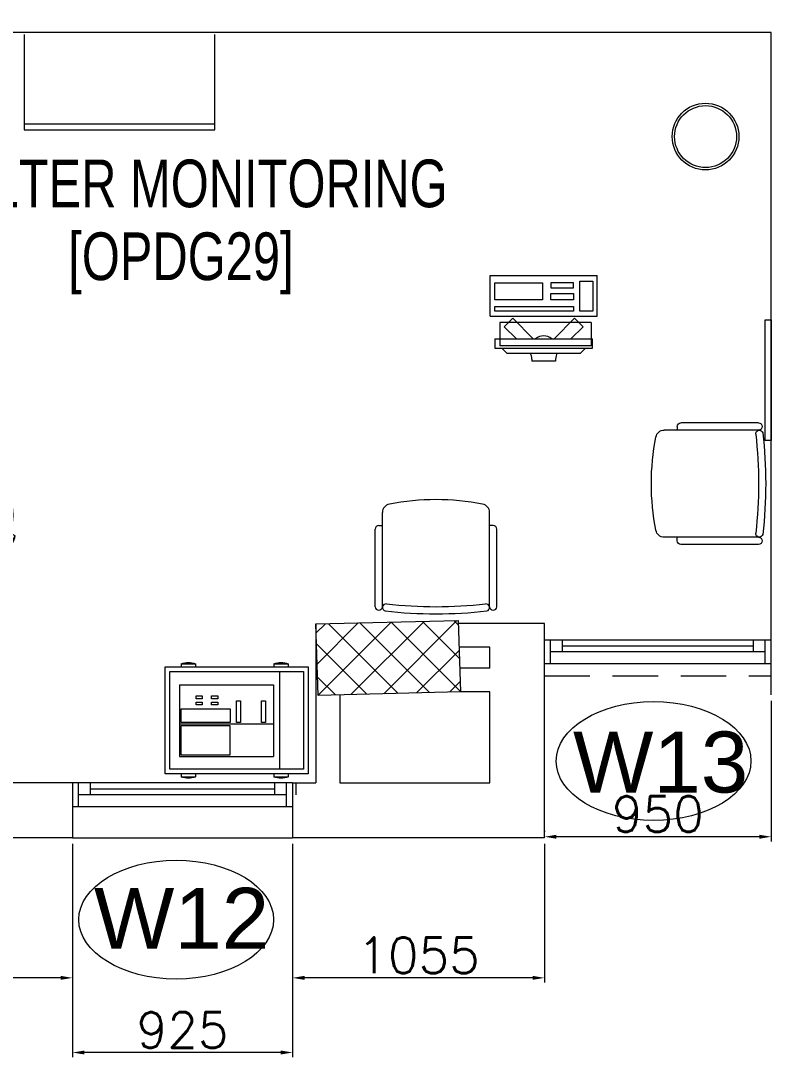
# Model space of a CAD drawing. Header units: millimetres. Extents: x -2143172 to 5255, y -610845 to 279739.
# Drawn here: x -1148961 to -1145812, y -596140 to -591788 of the extents above; entities that cross this region are included whole.
import ezdxf

# ---------------------------------------------------------------- set-up
doc = ezdxf.new("R2010")
doc.units = ezdxf.units.MM
doc.header["$LTSCALE"] = 30
for name, pattern in [('DASHED', [0.75, 0.5, -0.25]), ('HIDDEN', [9.525, 6.35, -3.175]), ('HIDDEN2', [0.1875, 0.125, -0.0625])]:
    doc.linetypes.add(name, pattern=pattern)
doc.layers.get('0').update_dxf_attribs({"lineweight": 5})
doc.layers.get('Defpoints').update_dxf_attribs({"lineweight": 5})
for name, color, linetype, lineweight in [('72_EGR_BASE_TEXT', 7, 'Continuous', 5), ('Al Window tag', 5, 'Continuous', 5), ('Aluminum', 7, 'Continuous', 5), ('C-HYDR-CTCH', 6, 'Continuous', 5), ('dims.', 152, 'Continuous', 5), ('Hatch', 252, 'Continuous', 5), ('LOADING', 163, 'Continuous', 5), ('Proj', 7, 'HIDDEN2', 5), ('Structure', 20, 'Continuous', 5), ('Walls', 32, 'Continuous', 5)]:
    doc.layers.add(name, color=color, linetype=linetype, lineweight=lineweight)
doc.styles.add('SIMPLEX', font='SIMPLEX.shx', dxfattribs={"height": 150})
doc.styles.add('TTLB-A0-JeddahDP$0$swis721', font='swiss.ttf')
doc.styles.add('X3G_ENTITY_2587DC', font='swisscl.ttf', dxfattribs={"height": 200})
doc.styles.add('X3G_ENTITY_258862', font='swisscl.ttf', dxfattribs={"height": 200})
doc.dimstyles.new('Buk', dxfattribs={"dimtxt": 150, "dimasz": 50, "dimexe": 20, "dimexo": 25, "dimgap": 20, "dimtad": 1, "dimdec": 0, "dimrnd": 5, "dimdsep": 46, "dimtxsty": 'SIMPLEX', "dimcen": 0, "dimdle": 20, "dimclrd": 256, "dimclre": 256, "dimclrt": 256, "dimadec": 0, "dimazin": 0, "dimtfac": 0.0075, "dimtdec": 0, "dimtmove": 1, "dimatfit": 2, "dimldrblk": 'ARCHTICK', "dimfxl": 1, "dimtolj": 1, "dimtzin": 0, "dimlwd": -1, "dimlwe": -1, "dimarcsym": 0})

# ---------------------------------------------------------------- blocks, each defined once
blk = doc.blocks.new('*D793')
at = {"layer": 'Defpoints', "color": 0, "transparency": 16777216}
for p in [(-1145812.5, -594618.1), (-1146763.8, -595214), (-1146763.8, -595214)]:
    blk.add_point(p, dxfattribs=at)
at = {"layer": 'dims.', "linetype": 'Continuous', "transparency": 16777216}
for p, q in [((-1145812.5, -594643.1), (-1145812.5, -595234)), ((-1146763.8, -595189), (-1146763.8, -595194))]:
    blk.add_line(p, q, dxfattribs=at)
at = {"layer": 'dims.', "transparency": 16777216}
blk.add_line((-1145862.5, -595214), (-1146713.8, -595214), dxfattribs=at)
for points in [[(-1146713.8, -595205.7), (-1146713.8, -595222.4), (-1146763.8, -595214)], [(-1145862.5, -595205.7), (-1145862.5, -595222.4), (-1145812.5, -595214)]]:
    blk.add_solid(points, dxfattribs=at)
at = {"layer": 'dims.', "transparency": 16777216, "insert": (-1146288.1, -595119), "char_height": 150, "attachment_point": 5, "style": 'SIMPLEX'}
blk.add_mtext('\\A1;950', dxfattribs=at)
blk = doc.blocks.new('_ArchTick')
at = {"color": 0, "linetype": 'ByBlock', "const_width": 0.15}
blk.add_lwpolyline([(-0.5, -0.5), (0.5, 0.5)], dxfattribs=at)
blk = doc.blocks.new('*D794')
at = {"layer": 'Defpoints', "color": 0, "transparency": 16777216}
for p in [(-1147820.6, -595218.1), (-1146763.8, -595218.1), (-1147820.6, -595806.4)]:
    blk.add_point(p, dxfattribs=at)
at = {"layer": 'dims.', "linetype": 'Continuous', "transparency": 16777216}
for p, q in [((-1147820.6, -595243.1), (-1147820.6, -595826.4)), ((-1146763.8, -595243.1), (-1146763.8, -595826.4))]:
    blk.add_line(p, q, dxfattribs=at)
at = {"layer": 'dims.', "transparency": 16777216}
blk.add_line((-1146813.8, -595806.4), (-1147770.6, -595806.4), dxfattribs=at)
for points in [[(-1147770.6, -595798.1), (-1147770.6, -595814.7), (-1147820.6, -595806.4)], [(-1146813.8, -595798.1), (-1146813.8, -595814.7), (-1146763.8, -595806.4)]]:
    blk.add_solid(points, dxfattribs=at)
at = {"layer": 'dims.', "transparency": 16777216, "insert": (-1147292.2, -595711.4), "char_height": 150, "attachment_point": 5, "style": 'SIMPLEX'}
blk.add_mtext('\\A1;1055', dxfattribs=at)
blk = doc.blocks.new('*D795')
at = {"layer": 'Defpoints', "color": 0, "transparency": 16777216}
for p in [(-1148744, -595218.1), (-1147820.6, -595218.1), (-1148744, -596119.8)]:
    blk.add_point(p, dxfattribs=at)
at = {"layer": 'dims.', "linetype": 'Continuous', "transparency": 16777216}
for p, q in [((-1148744, -595243.1), (-1148744, -596139.8)), ((-1147820.6, -595243.1), (-1147820.6, -596139.8))]:
    blk.add_line(p, q, dxfattribs=at)
at = {"layer": 'dims.', "transparency": 16777216}
blk.add_line((-1147870.6, -596119.8), (-1148694, -596119.8), dxfattribs=at)
for points in [[(-1148694, -596111.5), (-1148694, -596128.1), (-1148744, -596119.8)], [(-1147870.6, -596111.5), (-1147870.6, -596128.1), (-1147820.6, -596119.8)]]:
    blk.add_solid(points, dxfattribs=at)
at = {"layer": 'dims.', "transparency": 16777216, "insert": (-1148282.3, -596024.8), "char_height": 150, "attachment_point": 5, "style": 'SIMPLEX'}
blk.add_mtext('\\A1;925', dxfattribs=at)
blk = doc.blocks.new('*D796')
at = {"layer": 'Defpoints', "color": 0, "transparency": 16777216}
for p in [(-1150712.5, -595218.1), (-1148744, -595218.1), (-1150712.5, -595806.4)]:
    blk.add_point(p, dxfattribs=at)
at = {"layer": 'dims.', "linetype": 'Continuous', "transparency": 16777216}
for p, q in [((-1150712.5, -595243.1), (-1150712.5, -595826.4)), ((-1148744, -595243.1), (-1148744, -595826.4))]:
    blk.add_line(p, q, dxfattribs=at)
at = {"layer": 'dims.', "transparency": 16777216}
blk.add_line((-1148794, -595806.4), (-1150662.5, -595806.4), dxfattribs=at)
for points in [[(-1150662.5, -595798.1), (-1150662.5, -595814.7), (-1150712.5, -595806.4)], [(-1148794, -595798.1), (-1148794, -595814.7), (-1148744, -595806.4)]]:
    blk.add_solid(points, dxfattribs=at)
at = {"layer": 'dims.', "transparency": 16777216, "insert": (-1149728.2, -595711.4), "char_height": 150, "attachment_point": 5, "style": 'SIMPLEX'}
blk.add_mtext('\\A1;1970', dxfattribs=at)
blk = doc.blocks.new('A$C47696aed')
at = {"layer": 'Hatch'}
h = blk.add_hatch(dxfattribs=at)
h.set_pattern_fill('ANSI37', color=256, scale=30)
h.paths.add_polyline_path([(50952.7, 21917.9), (50348.7, 21909.7), (50352.6, 21621.3), (50956.6, 21629.5)])
h.paths.add_polyline_path([(43791.9, 21910.1), (43208.4, 21904.7), (43188.5, 21613.3), (43772, 21618.7)])
h.paths.add_polyline_path([(29414.9, 21902.8), (28815.8, 21898.7), (28810.1, 21605.6), (29409.2, 21609.7)])
h.paths.add_polyline_path([(36600.2, 21904.9), (35999, 21897.4), (35990.7, 21611.8), (36591.9, 21619.3)])
h.paths.add_polyline_path([(22195.7, 21912), (21589.3, 21890.2), (21603.8, 21597.6), (22210.2, 21619.5)])
h.paths.add_polyline_path([(15459.1, 21901.7), (14237.2, 21925.6), (14230.7, 21629.5), (15452.7, 21605.5)])
h.paths.add_polyline_path([(15473.2, 14701.6), (14258.2, 14685.8), (14244.7, 14393.4), (15459.7, 14409.1)])
h.paths.add_polyline_path([(15447.1, 7508.4), (14244, 7492.4), (14238.3, 7199.4), (15441.4, 7215.3)])
h.paths.add_polyline_path([(15465.6, 309.7), (14269, 298.3), (14271.8, 3.8), (15468.5, 15.2)])
h.paths.add_polyline_path([(7830.6, 311.8), (7227.1, 308.1), (7237.7, 22.6), (7841.3, 26.3)])
h.paths.add_polyline_path([(7815.2, 7509.8), (7218.4, 7511.4), (7218.2, 7210.2), (7815.1, 7208.6)])
h.paths.add_polyline_path([(7825.1, 14699.4), (7205.8, 14700.6), (7195.2, 14397.6), (7814.5, 14396.4)])
h.paths.add_polyline_path([(7801.7, 21878.7), (7201.1, 21893.2), (7197.5, 21603.6), (7798.1, 21589.1)])
h.paths.add_polyline_path([(602.6, 21876.9), (0, 21899.6), (1.9, 21611.2), (604.5, 21588.5)])
h.paths.add_polyline_path([(610.4, 7498.6), (8.3, 7491.6), (11.7, 7200), (613.7, 7206.9)])
h.paths.add_polyline_path([(627.9, 303.9), (29.5, 302.9), (34.3, 2.3), (632.7, 3.3)])
h.paths.add_polyline_path([(22214.6, 317.2), (21608.9, 304.3), (21614.6, 3.1), (22220.3, 16)])
h.paths.add_polyline_path([(22208.1, 7509.7), (21613.7, 7492.1), (21615.8, 7195.5), (22210.2, 7213.1)])
h.paths.add_polyline_path([(22199.3, 14717.7), (21600.4, 14710), (21604.4, 14409.9), (22203.4, 14417.6)])
h.paths.add_polyline_path([(29399.7, 14702.4), (28797.7, 14707.1), (28802, 14415), (29403.9, 14410.3)])
h.paths.add_polyline_path([(29403.4, 7519.8), (28799.6, 7502.2), (28813, 7202.1), (29413.1, 7223.2)])
h.paths.add_polyline_path([(29419.5, 303.8), (28815.7, 310.4), (28813.3, 24.7), (29417.2, 18.1)])
h.paths.add_polyline_path([(36618, 314.2), (36020.7, 299.7), (36029.7, 0), (36627, 14.6)])
h.paths.add_polyline_path([(36610.7, 7502.6), (36009.5, 7504.5), (36010.6, 7207.3), (36611.9, 7205.4)])
h.paths.add_polyline_path([(36574.3, 14706.4), (35993.4, 14711.1), (36013.1, 14421.3), (36594, 14416.6)])
h.paths.add_polyline_path([(43777.6, 14705.7), (43180, 14719.4), (43182, 14427.5), (43779.6, 14413.8)])
h.paths.add_polyline_path([(43778.6, 7507.1), (43210.2, 7499.5), (43212, 7205.4), (43780.5, 7213)])
h.paths.add_polyline_path([(43815.7, 310), (43210.4, 307.3), (43211.8, 2.8), (43817, 5.4)])
h.paths.add_polyline_path([(50989.9, 309.5), (50401.9, 325.5), (50388.7, 18.3), (50976.7, 2.3)])
h.paths.add_polyline_path([(50974.1, 7508.9), (50370.9, 7510), (50368.9, 7213.4), (50972.2, 7212.3)])
at = {"layer": 'C-HYDR-CTCH', "color": 4, "flags": 128}
blk.add_lwpolyline([(36618, 314.2), (36627, 14.6), (36029.7, 0), (36020.7, 299.7), (36618, 314.2)], dxfattribs=at)
blk = doc.blocks.new('A$C18073A4C')
at = {"layer": 'Al Window tag'}
blk.add_ellipse((0, 0), major_axis=(408.6, 0), ratio=0.610025, dxfattribs=at)
at = {"layer": 'Al Window tag', "insert": (-338.2, 123.8, 0), "char_height": 256, "attachment_point": 1, "style": 'TTLB-A0-JeddahDP$0$swis721'}
blk.add_mtext_dynamic_manual_height_columns('W13', width=1569.457, gutter_width=9406.5, heights=[480.3], dxfattribs=at)
blk = doc.blocks.new('WM00001-P')
blk.add_circle((0, 0), 0.14)
at = {"color": 8}
blk.add_circle((0, 0), 0.13, dxfattribs=at)
blk = doc.blocks.new('GF21016-P')
at = {"color": 0, "extrusion": (-1.24384e-09, -1.20261e-09, -1)}
for p, q in [((0.0128, 0.0179), (0.0128, 0.4136)), ((0.4628, 0.0179), (0.4628, 0.4136)), ((-0.0022, 0.3585), (0.0128, 0.3585)), ((0.4778, 0.3585), (0.4628, 0.3585)), ((-0.0172, 0.0179), (-0.0172, 0.3435)), ((0.4928, 0.0179), (0.4928, 0.3435)), ((0.4778, 0.0029), (0.4778, 0.0029))]:
    blk.add_line(p, q, dxfattribs=at)
for centre, radius, start, end in [((-0.0478, 0.4136), 0.035, 0, 80.6557), ((-0.2378, -0.5362), 1.0036, 78.7568, 101.2432), ((-0.4278, 0.4136), 0.035, 99.3443, 180), ((0.0022, 0.3435), 0.015, 0, 90), ((-0.4778, 0.3435), 0.015, 90, 180), ((0.0022, 0.0179), 0.015, 270, 0), ((0.0022, 0.0179), 0.015, 180, 270), ((-0.0284, 0.0145), 0.015, 284.3864, 95.5209), ((-0.2378, 1.8734), 1.8855, 263.5119, 276.4881), ((-0.2378, 1.8928), 1.8749, 263.6341, 276.3659), ((-0.4471, 0.0145), 0.015, 84.4791, 255.6136), ((-0.4778, 0.0179), 0.015, 270, 0), ((-0.4778, 0.0179), 0.015, 180, 270)]:
    blk.add_arc(centre, radius, start, end, dxfattribs=at)
blk = doc.blocks.new('ITCWLS1-P')
for p, q in [((-0.17, 0.45), (-0.17, 0)), ((-0.17, 0.45), (0, 0.45)), ((0, 0.45), (0, 0)), ((-0.3251, 0.38, 0), (-0.3051, 0.4, 0)), ((-0.2651, 0.43, 0), (-0.3051, 0.43, 0)), ((-0.3051, 0.43, 0), (-0.3051, 0.02, 0)), ((-0.2651, 0.43, 0), (-0.2651, 0.02, 0)), ((-0.1496, 0.4305), (-0.1291, 0.4305)), ((-0.1291, 0.4305), (-0.1291, 0.4089)), ((-0.3251, 0.38, 0), (-0.3251, 0.07, 0)), ((-0.3251, 0.07, 0), (-0.3051, 0.05, 0)), ((-0.3051, 0.02, 0), (-0.2651, 0.02, 0)), ((-0.17, 0), (0, 0))]:
    blk.add_line(p, q)
at = {"color": 8, "linetype": 'HIDDEN'}
for p, q in [((-0.197, 0.4094), (-0.295, 0.4094)), ((-0.295, 0.0264), (-0.295, 0.4094)), ((-0.197, 0.0264), (-0.197, 0.4094)), ((-0.197, 0.0264), (-0.295, 0.0264))]:
    blk.add_line(p, q, dxfattribs=at)
at = {"color": 1, "extrusion": (2.48281e-10, 3.18408e-10, -1)}
for p, q in [((-0.2651, 0.3395), (-0.2144, 0.3902)), ((-0.2651, 0.2688), (-0.1791, 0.3548)), ((-0.1791, 0.3548), (-0.2144, 0.3902))]:
    blk.add_line(p, q, dxfattribs=at)
at = {"color": 1}
for p, q in [((-0.3503, 0.275), (-0.3596, 0.275)), ((-0.3596, 0.175), (-0.3596, 0.275)), ((-0.3503, 0.175), (-0.3596, 0.175))]:
    blk.add_line(p, q, dxfattribs=at)
at = {"color": 1, "extrusion": (2.48281e-10, -3.18408e-10, -1)}
for p, q in [((-0.2651, 0.1812), (-0.1791, 0.0952)), ((-0.2651, 0.1105), (-0.2144, 0.0598)), ((-0.1791, 0.0952), (-0.2144, 0.0598))]:
    blk.add_line(p, q, dxfattribs=at)
blk.add_lwpolyline([(-0.1291, 0.4089), (-0.1291, 0.1), (-0.1496, 0.1), (-0.1496, 0.4305)])
for points in [[(-0.1019, 0.4305), (-0.0304, 0.4305), (-0.0304, 0.2294), (-0.1019, 0.2294)], [(-0.1019, 0.1954), (-0.0747, 0.1954), (-0.0747, 0.1), (-0.1019, 0.1)], [(-0.0304, 0.1954), (-0.0508, 0.1954), (-0.0508, 0.1), (-0.0304, 0.1)], [(-0.1496, 0.0727), (-0.0236, 0.0727), (-0.0236, 0.0182), (-0.1496, 0.0182)]]:
    blk.add_lwpolyline(points, close=True)
at = {"color": 250, "linetype": 'Continuous'}
for points in [[(-0.1496, 0.1), (-0.1496, 0.1), (-0.1496, 0.1), (-0.1496, 0.1), (-0.1496, 0.1), (-0.1496, 0.1), (-0.1496, 0.1), (-0.1496, 0.1), (-0.1496, 0.1)], [(-0.1496, 0.1), (-0.1496, 0.1), (-0.1496, 0.1), (-0.1496, 0.1), (-0.1496, 0.1), (-0.1496, 0.1), (-0.1496, 0.1), (-0.1496, 0.1), (-0.1496, 0.1), (-0.1496, 0.1), (-0.1496, 0.1), (-0.1496, 0.1), (-0.1496, 0.1), (-0.1496, 0.1), (-0.1496, 0.1), (-0.1496, 0.1), (-0.1496, 0.1), (-0.1496, 0.1)], [(-0.1496, 0.1), (-0.1496, 0.1), (-0.1496, 0.1), (-0.1496, 0.1), (-0.1496, 0.1), (-0.1496, 0.1), (-0.1496, 0.1), (-0.1496, 0.1), (-0.1496, 0.1), (-0.1496, 0.1)], [(-0.1496, 0.1), (-0.1496, 0.1), (-0.1496, 0.1), (-0.1496, 0.1), (-0.1496, 0.1), (-0.1496, 0.1), (-0.1496, 0.1)], [(-0.1496, 0.1), (-0.1496, 0.1), (-0.1496, 0.1), (-0.1496, 0.1), (-0.1496, 0.1), (-0.1496, 0.1), (-0.1496, 0.1), (-0.1496, 0.1), (-0.1496, 0.1), (-0.1496, 0.1)], [(-0.1496, 0.1), (-0.1496, 0.1), (-0.1496, 0.1), (-0.1496, 0.1), (-0.1496, 0.1), (-0.1496, 0.1), (-0.1496, 0.1), (-0.1496, 0.1), (-0.1496, 0.1), (-0.1496, 0.1), (-0.1496, 0.1), (-0.1496, 0.1), (-0.1496, 0.1), (-0.1496, 0.1), (-0.1496, 0.1)], [(-0.1496, 0.1), (-0.1496, 0.1), (-0.1496, 0.1), (-0.1496, 0.1), (-0.1496, 0.1), (-0.1496, 0.1), (-0.1496, 0.1), (-0.1496, 0.1), (-0.1496, 0.1), (-0.1496, 0.1)], [(-0.1496, 0.1), (-0.1496, 0.1), (-0.1496, 0.1), (-0.1496, 0.1), (-0.1496, 0.1), (-0.1496, 0.1), (-0.1496, 0.1), (-0.1496, 0.1), (-0.1496, 0.1), (-0.1496, 0.1)], [(-0.1496, 0.1), (-0.1496, 0.1), (-0.1496, 0.1), (-0.1496, 0.1), (-0.1496, 0.1), (-0.1496, 0.1), (-0.1496, 0.1), (-0.1496, 0.1), (-0.1496, 0.1), (-0.1496, 0.1), (-0.1496, 0.1), (-0.1496, 0.1), (-0.1496, 0.1), (-0.1496, 0.1), (-0.1496, 0.1), (-0.1496, 0.1), (-0.1496, 0.1), (-0.1496, 0.1), (-0.1496, 0.1), (-0.1496, 0.1), (-0.1496, 0.1), (-0.1496, 0.1), (-0.1496, 0.1), (-0.1496, 0.1), (-0.1496, 0.1), (-0.1496, 0.1), (-0.1496, 0.1), (-0.1496, 0.1), (-0.1496, 0.1), (-0.1496, 0.1), (-0.1496, 0.1), (-0.1496, 0.1), (-0.1496, 0.1), (-0.1496, 0.1), (-0.1496, 0.1), (-0.1496, 0.1), (-0.1496, 0.1), (-0.1496, 0.1), (-0.1496, 0.1), (-0.1496, 0.1), (-0.1496, 0.1), (-0.1496, 0.1), (-0.1496, 0.1), (-0.1496, 0.1), (-0.1496, 0.1), (-0.1496, 0.1), (-0.1496, 0.1), (-0.1496, 0.1), (-0.1496, 0.1), (-0.1496, 0.1), (-0.1496, 0.1), (-0.1496, 0.1), (-0.1496, 0.1), (-0.1496, 0.1)], [(-0.1496, 0.1), (-0.1496, 0.1), (-0.1496, 0.1), (-0.1496, 0.1), (-0.1496, 0.1), (-0.1496, 0.1), (-0.1496, 0.1), (-0.1496, 0.1), (-0.1496, 0.1), (-0.1496, 0.1), (-0.1496, 0.1), (-0.1496, 0.1), (-0.1496, 0.1), (-0.1496, 0.1), (-0.1496, 0.1), (-0.1496, 0.1), (-0.1496, 0.1), (-0.1496, 0.1), (-0.1496, 0.1), (-0.1496, 0.1), (-0.1496, 0.1), (-0.1496, 0.1), (-0.1496, 0.1), (-0.1496, 0.1), (-0.1496, 0.1), (-0.1496, 0.1), (-0.1496, 0.1), (-0.1496, 0.1), (-0.1496, 0.1), (-0.1496, 0.1), (-0.1496, 0.1), (-0.1496, 0.1), (-0.1496, 0.1), (-0.1496, 0.1), (-0.1496, 0.1), (-0.1496, 0.1), (-0.1496, 0.1), (-0.1496, 0.1), (-0.1496, 0.1), (-0.1496, 0.1), (-0.1496, 0.1), (-0.1496, 0.1), (-0.1496, 0.1), (-0.1496, 0.1), (-0.1496, 0.1), (-0.1496, 0.1), (-0.1496, 0.1), (-0.1496, 0.1), (-0.1496, 0.1), (-0.1496, 0.1), (-0.1496, 0.1), (-0.1496, 0.1), (-0.1496, 0.1), (-0.1496, 0.1), (-0.1496, 0.1), (-0.1496, 0.1), (-0.1496, 0.1), (-0.1496, 0.1), (-0.1496, 0.1), (-0.1496, 0.1), (-0.1496, 0.1), (-0.1496, 0.1), (-0.1496, 0.1), (-0.1496, 0.1), (-0.1496, 0.1), (-0.1496, 0.1), (-0.1496, 0.1), (-0.1496, 0.1), (-0.1496, 0.1), (-0.1496, 0.1), (-0.1496, 0.1), (-0.1496, 0.1), (-0.1496, 0.1), (-0.1496, 0.1), (-0.1496, 0.1), (-0.1496, 0.1), (-0.1496, 0.1), (-0.1496, 0.1), (-0.1496, 0.1), (-0.1496, 0.1), (-0.1496, 0.1), (-0.1496, 0.1), (-0.1496, 0.1), (-0.1496, 0.1), (-0.1496, 0.1), (-0.1496, 0.1), (-0.1496, 0.1), (-0.1496, 0.1), (-0.1496, 0.1)], [(-0.1496, 0.1), (-0.1496, 0.1), (-0.1496, 0.1), (-0.1496, 0.1), (-0.1496, 0.1), (-0.1496, 0.1), (-0.1496, 0.1), (-0.1496, 0.1), (-0.1496, 0.1), (-0.1496, 0.1), (-0.1496, 0.1), (-0.1496, 0.1)], [(-0.1496, 0.1), (-0.1496, 0.1), (-0.1496, 0.1), (-0.1496, 0.1), (-0.1496, 0.1), (-0.1496, 0.1), (-0.1496, 0.1)], [(-0.1496, 0.1), (-0.1496, 0.1), (-0.1496, 0.1), (-0.1496, 0.1), (-0.1496, 0.1), (-0.1496, 0.1), (-0.1496, 0.1), (-0.1496, 0.1), (-0.1496, 0.1), (-0.1496, 0.1), (-0.1496, 0.1), (-0.1496, 0.1), (-0.1496, 0.1), (-0.1496, 0.1), (-0.1496, 0.1), (-0.1496, 0.1), (-0.1496, 0.1)], [(-0.1496, 0.1), (-0.1496, 0.1), (-0.1496, 0.1), (-0.1496, 0.1), (-0.1496, 0.1), (-0.1496, 0.1), (-0.1496, 0.1), (-0.1496, 0.1), (-0.1496, 0.1), (-0.1496, 0.1), (-0.1496, 0.1), (-0.1496, 0.1), (-0.1496, 0.1), (-0.1496, 0.1), (-0.1496, 0.1), (-0.1496, 0.1), (-0.1496, 0.1), (-0.1496, 0.1), (-0.1496, 0.1), (-0.1496, 0.1), (-0.1496, 0.1), (-0.1496, 0.1), (-0.1496, 0.1), (-0.1496, 0.1), (-0.1496, 0.1), (-0.1496, 0.1), (-0.1496, 0.1), (-0.1496, 0.1), (-0.1496, 0.1), (-0.1496, 0.1), (-0.1496, 0.1), (-0.1496, 0.1), (-0.1496, 0.1), (-0.1496, 0.1), (-0.1496, 0.1), (-0.1496, 0.1), (-0.1496, 0.1), (-0.1496, 0.1), (-0.1496, 0.1), (-0.1496, 0.1), (-0.1496, 0.1), (-0.1496, 0.1), (-0.1496, 0.1), (-0.1496, 0.1), (-0.1496, 0.1), (-0.1496, 0.1), (-0.1496, 0.1), (-0.1496, 0.1), (-0.1496, 0.1), (-0.1496, 0.1), (-0.1496, 0.1), (-0.1496, 0.1), (-0.1496, 0.1), (-0.1496, 0.1), (-0.1496, 0.1), (-0.1496, 0.1), (-0.1496, 0.1), (-0.1496, 0.1), (-0.1496, 0.1), (-0.1496, 0.1), (-0.1496, 0.1), (-0.1496, 0.1), (-0.1496, 0.1), (-0.1496, 0.1), (-0.1496, 0.1), (-0.1496, 0.1), (-0.1496, 0.1), (-0.1496, 0.1), (-0.1496, 0.1), (-0.1496, 0.1), (-0.1496, 0.1), (-0.1496, 0.1), (-0.1496, 0.1), (-0.1496, 0.1), (-0.1496, 0.1), (-0.1496, 0.1), (-0.1496, 0.1), (-0.1496, 0.1), (-0.1496, 0.1), (-0.1496, 0.1), (-0.1496, 0.1), (-0.1496, 0.1), (-0.1496, 0.1), (-0.1496, 0.1), (-0.1496, 0.1), (-0.1496, 0.1), (-0.1496, 0.1), (-0.1496, 0.1), (-0.1496, 0.1), (-0.1496, 0.1), (-0.1496, 0.1), (-0.1496, 0.1), (-0.1496, 0.1), (-0.1496, 0.1), (-0.1496, 0.1), (-0.1496, 0.1), (-0.1496, 0.1), (-0.1496, 0.1), (-0.1496, 0.1), (-0.1496, 0.1), (-0.1496, 0.1), (-0.1496, 0.1), (-0.1496, 0.1), (-0.1496, 0.1), (-0.1496, 0.1), (-0.1496, 0.1), (-0.1496, 0.1), (-0.1496, 0.1), (-0.1496, 0.1), (-0.1496, 0.1), (-0.1496, 0.1)], [(-0.1496, 0.1), (-0.1496, 0.1), (-0.1496, 0.1), (-0.1496, 0.1), (-0.1496, 0.1), (-0.1496, 0.1), (-0.1496, 0.1), (-0.1496, 0.1)]]:
    blk.add_lwpolyline(points, dxfattribs=at)
for points in [[(-0.1496, 0.1), (-0.1496, 0.1), (-0.1496, 0.1), (-0.1496, 0.1), (-0.1496, 0.1), (-0.1496, 0.1), (-0.1496, 0.1), (-0.1496, 0.1), (-0.1496, 0.1), (-0.1496, 0.1), (-0.1496, 0.1), (-0.1496, 0.1), (-0.1496, 0.1), (-0.1496, 0.1), (-0.1496, 0.1), (-0.1496, 0.1), (-0.1496, 0.1), (-0.1496, 0.1), (-0.1496, 0.1), (-0.1496, 0.1), (-0.1496, 0.1), (-0.1496, 0.1), (-0.1496, 0.1), (-0.1496, 0.1), (-0.1496, 0.1), (-0.1496, 0.1), (-0.1496, 0.1), (-0.1496, 0.1), (-0.1496, 0.1), (-0.1496, 0.1), (-0.1496, 0.1), (-0.1496, 0.1), (-0.1496, 0.1), (-0.1496, 0.1), (-0.1496, 0.1), (-0.1496, 0.1), (-0.1496, 0.1), (-0.1496, 0.1), (-0.1496, 0.1), (-0.1496, 0.1), (-0.1496, 0.1), (-0.1496, 0.1), (-0.1496, 0.1), (-0.1496, 0.1), (-0.1496, 0.1), (-0.1496, 0.1), (-0.1496, 0.1), (-0.1496, 0.1), (-0.1496, 0.1), (-0.1496, 0.1), (-0.1496, 0.1), (-0.1496, 0.1), (-0.1496, 0.1), (-0.1496, 0.1), (-0.1496, 0.1), (-0.1496, 0.1), (-0.1496, 0.1), (-0.1496, 0.1), (-0.1496, 0.1), (-0.1496, 0.1), (-0.1496, 0.1), (-0.1496, 0.1), (-0.1496, 0.1), (-0.1496, 0.1), (-0.1496, 0.1), (-0.1496, 0.1), (-0.1496, 0.1), (-0.1496, 0.1), (-0.1496, 0.1), (-0.1496, 0.1), (-0.1496, 0.1), (-0.1496, 0.1), (-0.1496, 0.1), (-0.1496, 0.1), (-0.1496, 0.1), (-0.1496, 0.1), (-0.1496, 0.1), (-0.1496, 0.1), (-0.1496, 0.1), (-0.1496, 0.1), (-0.1496, 0.1), (-0.1496, 0.1), (-0.1496, 0.1), (-0.1496, 0.1), (-0.1496, 0.1), (-0.1496, 0.1), (-0.1496, 0.1), (-0.1496, 0.1), (-0.1496, 0.1), (-0.1496, 0.1), (-0.1496, 0.1), (-0.1496, 0.1), (-0.1496, 0.1), (-0.1496, 0.1), (-0.1496, 0.1), (-0.1496, 0.1), (-0.1496, 0.1), (-0.1496, 0.1), (-0.1496, 0.1), (-0.1496, 0.1), (-0.1496, 0.1), (-0.1496, 0.1), (-0.1496, 0.1), (-0.1496, 0.1), (-0.1496, 0.1), (-0.1496, 0.1), (-0.1496, 0.1), (-0.1496, 0.1), (-0.1496, 0.1), (-0.1496, 0.1), (-0.1496, 0.1), (-0.1496, 0.1), (-0.1496, 0.1), (-0.1496, 0.1), (-0.1496, 0.1), (-0.1496, 0.1), (-0.1496, 0.1), (-0.1496, 0.1), (-0.1496, 0.1), (-0.1496, 0.1), (-0.1496, 0.1), (-0.1496, 0.1), (-0.1496, 0.1), (-0.1496, 0.1), (-0.1496, 0.1), (-0.1496, 0.1), (-0.1496, 0.1), (-0.1496, 0.1), (-0.1496, 0.1), (-0.1496, 0.1), (-0.1496, 0.1), (-0.1496, 0.1), (-0.1496, 0.1), (-0.1496, 0.1), (-0.1496, 0.1), (-0.1496, 0.1), (-0.1496, 0.1), (-0.1496, 0.1), (-0.1496, 0.1), (-0.1496, 0.1), (-0.1496, 0.1), (-0.1496, 0.1), (-0.1496, 0.1), (-0.1496, 0.1), (-0.1496, 0.1), (-0.1496, 0.1), (-0.1496, 0.1), (-0.1496, 0.1), (-0.1496, 0.1), (-0.1496, 0.1), (-0.1496, 0.1), (-0.1496, 0.1), (-0.1496, 0.1), (-0.1496, 0.1), (-0.1496, 0.1), (-0.1496, 0.1), (-0.1496, 0.1), (-0.1496, 0.1), (-0.1496, 0.1), (-0.1496, 0.1), (-0.1496, 0.1), (-0.1496, 0.1), (-0.1496, 0.1), (-0.1496, 0.1), (-0.1496, 0.1), (-0.1496, 0.1), (-0.1496, 0.1), (-0.1496, 0.1), (-0.1496, 0.1), (-0.1496, 0.1), (-0.1496, 0.1), (-0.1496, 0.1), (-0.1496, 0.1), (-0.1496, 0.1), (-0.1496, 0.1), (-0.1496, 0.1), (-0.1496, 0.1), (-0.1496, 0.1), (-0.1496, 0.1), (-0.1496, 0.1), (-0.1496, 0.1), (-0.1496, 0.1), (-0.1496, 0.1), (-0.1496, 0.1), (-0.1496, 0.1), (-0.1496, 0.1), (-0.1496, 0.1), (-0.1496, 0.1), (-0.1496, 0.1), (-0.1496, 0.1), (-0.1496, 0.1), (-0.1496, 0.1), (-0.1496, 0.1), (-0.1496, 0.1), (-0.1496, 0.1), (-0.1496, 0.1), (-0.1496, 0.1), (-0.1496, 0.1), (-0.1496, 0.1), (-0.1496, 0.1), (-0.1496, 0.1), (-0.1496, 0.1), (-0.1496, 0.1), (-0.1496, 0.1), (-0.1496, 0.1), (-0.1496, 0.1), (-0.1496, 0.1), (-0.1496, 0.1), (-0.1496, 0.1), (-0.1496, 0.1), (-0.1496, 0.1), (-0.1496, 0.1), (-0.1496, 0.1), (-0.1496, 0.1), (-0.1496, 0.1), (-0.1496, 0.1), (-0.1496, 0.1), (-0.1496, 0.1), (-0.1496, 0.1), (-0.1496, 0.1), (-0.1496, 0.1), (-0.1496, 0.1), (-0.1496, 0.1), (-0.1496, 0.1), (-0.1496, 0.1), (-0.1496, 0.1), (-0.1496, 0.1), (-0.1496, 0.1), (-0.1496, 0.1), (-0.1496, 0.1), (-0.1496, 0.1), (-0.1496, 0.1), (-0.1496, 0.1), (-0.1496, 0.1), (-0.1496, 0.1), (-0.1496, 0.1), (-0.1496, 0.1), (-0.1496, 0.1), (-0.1496, 0.1), (-0.1496, 0.1), (-0.1496, 0.1), (-0.1496, 0.1), (-0.1496, 0.1), (-0.1496, 0.1), (-0.1496, 0.1), (-0.1496, 0.1), (-0.1496, 0.1), (-0.1496, 0.1), (-0.1496, 0.1), (-0.1496, 0.1), (-0.1496, 0.1), (-0.1496, 0.1), (-0.1496, 0.1), (-0.1496, 0.1), (-0.1496, 0.1), (-0.1496, 0.1), (-0.1496, 0.1), (-0.1496, 0.1), (-0.1496, 0.1), (-0.1496, 0.1), (-0.1496, 0.1), (-0.1496, 0.1), (-0.1496, 0.1), (-0.1496, 0.1), (-0.1496, 0.1), (-0.1496, 0.1), (-0.1496, 0.1), (-0.1496, 0.1), (-0.1496, 0.1), (-0.1496, 0.1), (-0.1496, 0.1), (-0.1496, 0.1), (-0.1496, 0.1), (-0.1496, 0.1), (-0.1496, 0.1), (-0.1496, 0.1), (-0.1496, 0.1)], [(-0.1496, 0.1), (-0.1496, 0.1), (-0.1496, 0.1), (-0.1496, 0.1), (-0.1496, 0.1), (-0.1496, 0.1), (-0.1496, 0.1), (-0.1496, 0.1), (-0.1496, 0.1), (-0.1496, 0.1), (-0.1496, 0.1), (-0.1496, 0.1), (-0.1496, 0.1), (-0.1496, 0.1), (-0.1496, 0.1), (-0.1496, 0.1), (-0.1496, 0.1), (-0.1496, 0.1), (-0.1496, 0.1), (-0.1496, 0.1), (-0.1496, 0.1), (-0.1496, 0.1), (-0.1496, 0.1), (-0.1496, 0.1), (-0.1496, 0.1), (-0.1496, 0.1), (-0.1496, 0.1), (-0.1496, 0.1), (-0.1496, 0.1), (-0.1496, 0.1), (-0.1496, 0.1), (-0.1496, 0.1), (-0.1496, 0.1), (-0.1496, 0.1), (-0.1496, 0.1), (-0.1496, 0.1), (-0.1496, 0.1), (-0.1496, 0.1), (-0.1496, 0.1), (-0.1496, 0.1), (-0.1496, 0.1), (-0.1496, 0.1), (-0.1496, 0.1), (-0.1496, 0.1), (-0.1496, 0.1), (-0.1496, 0.1), (-0.1496, 0.1), (-0.1496, 0.1), (-0.1496, 0.1), (-0.1496, 0.1), (-0.1496, 0.1), (-0.1496, 0.1), (-0.1496, 0.1), (-0.1496, 0.1), (-0.1496, 0.1), (-0.1496, 0.1), (-0.1496, 0.1), (-0.1496, 0.1), (-0.1496, 0.1), (-0.1496, 0.1), (-0.1496, 0.1), (-0.1496, 0.1), (-0.1496, 0.1), (-0.1496, 0.1), (-0.1496, 0.1), (-0.1496, 0.1), (-0.1496, 0.1), (-0.1496, 0.1), (-0.1496, 0.1), (-0.1496, 0.1), (-0.1496, 0.1), (-0.1496, 0.1), (-0.1496, 0.1), (-0.1496, 0.1), (-0.1496, 0.1), (-0.1496, 0.1), (-0.1496, 0.1), (-0.1496, 0.1), (-0.1496, 0.1), (-0.1496, 0.1), (-0.1496, 0.1), (-0.1496, 0.1), (-0.1496, 0.1), (-0.1496, 0.1), (-0.1496, 0.1), (-0.1496, 0.1), (-0.1496, 0.1), (-0.1496, 0.1), (-0.1496, 0.1), (-0.1496, 0.1), (-0.1496, 0.1), (-0.1496, 0.1), (-0.1496, 0.1), (-0.1496, 0.1), (-0.1496, 0.1), (-0.1496, 0.1), (-0.1496, 0.1), (-0.1496, 0.1), (-0.1496, 0.1), (-0.1496, 0.1), (-0.1496, 0.1), (-0.1496, 0.1), (-0.1496, 0.1), (-0.1496, 0.1), (-0.1496, 0.1), (-0.1496, 0.1), (-0.1496, 0.1), (-0.1496, 0.1), (-0.1496, 0.1), (-0.1496, 0.1), (-0.1496, 0.1), (-0.1496, 0.1), (-0.1496, 0.1), (-0.1496, 0.1), (-0.1496, 0.1), (-0.1496, 0.1), (-0.1496, 0.1), (-0.1496, 0.1), (-0.1496, 0.1), (-0.1496, 0.1), (-0.1496, 0.1), (-0.1496, 0.1), (-0.1496, 0.1), (-0.1496, 0.1), (-0.1496, 0.1), (-0.1496, 0.1), (-0.1496, 0.1), (-0.1496, 0.1), (-0.1496, 0.1), (-0.1496, 0.1), (-0.1496, 0.1), (-0.1496, 0.1), (-0.1496, 0.1), (-0.1496, 0.1), (-0.1496, 0.1), (-0.1496, 0.1), (-0.1496, 0.1), (-0.1496, 0.1), (-0.1496, 0.1), (-0.1496, 0.1), (-0.1496, 0.1), (-0.1496, 0.1), (-0.1496, 0.1), (-0.1496, 0.1), (-0.1496, 0.1), (-0.1496, 0.1), (-0.1496, 0.1), (-0.1496, 0.1), (-0.1496, 0.1), (-0.1496, 0.1), (-0.1496, 0.1), (-0.1496, 0.1), (-0.1496, 0.1), (-0.1496, 0.1), (-0.1496, 0.1), (-0.1496, 0.1), (-0.1496, 0.1), (-0.1496, 0.1), (-0.1496, 0.1), (-0.1496, 0.1), (-0.1496, 0.1), (-0.1496, 0.1), (-0.1496, 0.1), (-0.1496, 0.1), (-0.1496, 0.1), (-0.1496, 0.1), (-0.1496, 0.1), (-0.1496, 0.1), (-0.1496, 0.1), (-0.1496, 0.1), (-0.1496, 0.1), (-0.1496, 0.1), (-0.1496, 0.1), (-0.1496, 0.1), (-0.1496, 0.1), (-0.1496, 0.1), (-0.1496, 0.1), (-0.1496, 0.1), (-0.1496, 0.1), (-0.1496, 0.1), (-0.1496, 0.1), (-0.1496, 0.1), (-0.1496, 0.1), (-0.1496, 0.1), (-0.1496, 0.1), (-0.1496, 0.1), (-0.1496, 0.1), (-0.1496, 0.1), (-0.1496, 0.1), (-0.1496, 0.1), (-0.1496, 0.1), (-0.1496, 0.1), (-0.1496, 0.1), (-0.1496, 0.1), (-0.1496, 0.1), (-0.1496, 0.1), (-0.1496, 0.1), (-0.1496, 0.1), (-0.1496, 0.1), (-0.1496, 0.1), (-0.1496, 0.1), (-0.1496, 0.1), (-0.1496, 0.1), (-0.1496, 0.1), (-0.1496, 0.1), (-0.1496, 0.1), (-0.1496, 0.1), (-0.1496, 0.1), (-0.1496, 0.1), (-0.1496, 0.1), (-0.1496, 0.1), (-0.1496, 0.1), (-0.1496, 0.1), (-0.1496, 0.1)], [(-0.1496, 0.1), (-0.1496, 0.1), (-0.1496, 0.1), (-0.1496, 0.1), (-0.1496, 0.1), (-0.1496, 0.1), (-0.1496, 0.1), (-0.1496, 0.1), (-0.1496, 0.1), (-0.1496, 0.1), (-0.1496, 0.1), (-0.1496, 0.1), (-0.1496, 0.1), (-0.1496, 0.1), (-0.1496, 0.1), (-0.1496, 0.1), (-0.1496, 0.1), (-0.1496, 0.1), (-0.1496, 0.1), (-0.1496, 0.1), (-0.1496, 0.1), (-0.1496, 0.1), (-0.1496, 0.1), (-0.1496, 0.1), (-0.1496, 0.1), (-0.1496, 0.1), (-0.1496, 0.1), (-0.1496, 0.1), (-0.1496, 0.1), (-0.1496, 0.1), (-0.1496, 0.1), (-0.1496, 0.1), (-0.1496, 0.1), (-0.1496, 0.1), (-0.1496, 0.1), (-0.1496, 0.1), (-0.1496, 0.1), (-0.1496, 0.1), (-0.1496, 0.1), (-0.1496, 0.1), (-0.1496, 0.1), (-0.1496, 0.1), (-0.1496, 0.1), (-0.1496, 0.1), (-0.1496, 0.1), (-0.1496, 0.1), (-0.1496, 0.1), (-0.1496, 0.1), (-0.1496, 0.1), (-0.1496, 0.1), (-0.1496, 0.1), (-0.1496, 0.1), (-0.1496, 0.1), (-0.1496, 0.1), (-0.1496, 0.1), (-0.1496, 0.1), (-0.1496, 0.1), (-0.1496, 0.1), (-0.1496, 0.1), (-0.1496, 0.1), (-0.1496, 0.1), (-0.1496, 0.1), (-0.1496, 0.1), (-0.1496, 0.1), (-0.1496, 0.1), (-0.1496, 0.1), (-0.1496, 0.1), (-0.1496, 0.1), (-0.1496, 0.1), (-0.1496, 0.1), (-0.1496, 0.1), (-0.1496, 0.1), (-0.1496, 0.1), (-0.1496, 0.1), (-0.1496, 0.1), (-0.1496, 0.1), (-0.1496, 0.1), (-0.1496, 0.1), (-0.1496, 0.1), (-0.1496, 0.1), (-0.1496, 0.1), (-0.1496, 0.1), (-0.1496, 0.1), (-0.1496, 0.1), (-0.1496, 0.1), (-0.1496, 0.1), (-0.1496, 0.1), (-0.1496, 0.1), (-0.1496, 0.1), (-0.1496, 0.1), (-0.1496, 0.1), (-0.1496, 0.1), (-0.1496, 0.1), (-0.1496, 0.1), (-0.1496, 0.1), (-0.1496, 0.1), (-0.1496, 0.1), (-0.1496, 0.1), (-0.1496, 0.1), (-0.1496, 0.1), (-0.1496, 0.1), (-0.1496, 0.1), (-0.1496, 0.1), (-0.1496, 0.1), (-0.1496, 0.1), (-0.1496, 0.1), (-0.1496, 0.1), (-0.1496, 0.1), (-0.1496, 0.1), (-0.1496, 0.1), (-0.1496, 0.1), (-0.1496, 0.1), (-0.1496, 0.1), (-0.1496, 0.1), (-0.1496, 0.1), (-0.1496, 0.1), (-0.1496, 0.1), (-0.1496, 0.1), (-0.1496, 0.1), (-0.1496, 0.1), (-0.1496, 0.1), (-0.1496, 0.1), (-0.1496, 0.1), (-0.1496, 0.1), (-0.1496, 0.1), (-0.1496, 0.1), (-0.1496, 0.1), (-0.1496, 0.1), (-0.1496, 0.1), (-0.1496, 0.1), (-0.1496, 0.1), (-0.1496, 0.1), (-0.1496, 0.1), (-0.1496, 0.1), (-0.1496, 0.1), (-0.1496, 0.1), (-0.1496, 0.1), (-0.1496, 0.1), (-0.1496, 0.1), (-0.1496, 0.1), (-0.1496, 0.1), (-0.1496, 0.1), (-0.1496, 0.1), (-0.1496, 0.1), (-0.1496, 0.1), (-0.1496, 0.1), (-0.1496, 0.1), (-0.1496, 0.1), (-0.1496, 0.1), (-0.1496, 0.1), (-0.1496, 0.1), (-0.1496, 0.1), (-0.1496, 0.1), (-0.1496, 0.1), (-0.1496, 0.1), (-0.1496, 0.1), (-0.1496, 0.1), (-0.1496, 0.1), (-0.1496, 0.1), (-0.1496, 0.1), (-0.1496, 0.1), (-0.1496, 0.1), (-0.1496, 0.1), (-0.1496, 0.1), (-0.1496, 0.1), (-0.1496, 0.1), (-0.1496, 0.1), (-0.1496, 0.1), (-0.1496, 0.1), (-0.1496, 0.1), (-0.1496, 0.1), (-0.1496, 0.1), (-0.1496, 0.1), (-0.1496, 0.1), (-0.1496, 0.1), (-0.1496, 0.1), (-0.1496, 0.1), (-0.1496, 0.1), (-0.1496, 0.1), (-0.1496, 0.1), (-0.1496, 0.1), (-0.1496, 0.1), (-0.1496, 0.1), (-0.1496, 0.1), (-0.1496, 0.1), (-0.1496, 0.1), (-0.1496, 0.1), (-0.1496, 0.1), (-0.1496, 0.1), (-0.1496, 0.1), (-0.1496, 0.1), (-0.1496, 0.1), (-0.1496, 0.1), (-0.1496, 0.1), (-0.1496, 0.1), (-0.1496, 0.1), (-0.1496, 0.1), (-0.1496, 0.1), (-0.1496, 0.1), (-0.1496, 0.1), (-0.1496, 0.1), (-0.1496, 0.1), (-0.1496, 0.1), (-0.1496, 0.1), (-0.1496, 0.1), (-0.1496, 0.1), (-0.1496, 0.1), (-0.1496, 0.1), (-0.1496, 0.1), (-0.1496, 0.1), (-0.1496, 0.1), (-0.1496, 0.1), (-0.1496, 0.1), (-0.1496, 0.1), (-0.1496, 0.1), (-0.1496, 0.1), (-0.1496, 0.1), (-0.1496, 0.1), (-0.1496, 0.1)]]:
    blk.add_lwpolyline(points, close=True, dxfattribs=at)
at = {"color": 1}
for centre, radius, start, end in [((-0.3503, 0.325), 0.05, 270, 300.3093), ((-0.3089, 0.225), 0.0556, 321.9431, 38.0569), ((-0.3503, 0.125), 0.05, 59.6907, 90)]:
    blk.add_arc(centre, radius, start, end, dxfattribs=at)
blk = doc.blocks.new('HF10647-P')
for p, q in [((0.6, 0.45), (0, 0.45)), ((0, 0.45), (0, 0)), ((0.0669, 0.45), (0.0669, 0.4629)), ((0.0669, 0.4629), (0.1269, 0.4629)), ((0.1269, 0.45), (0.1269, 0.4629)), ((0.4562, 0.45), (0.4562, 0.4629)), ((0.4562, 0.4629), (0.5162, 0.4629)), ((0.5162, 0.45), (0.5162, 0.4629)), ((0.6, 0), (0.6, 0.45)), ((0.02, 0.43), (0.02, 0.02)), ((0.58, 0.43), (0.02, 0.43)), ((0.58, 0.02), (0.58, 0.43)), ((0, 0), (0.6, 0)), ((0.02, 0.02), (0.58, 0.02)), ((0.0669, -0.0124), (0.0669, 0)), ((0.1269, -0.0124), (0.1269, 0)), ((0.4562, -0.0124), (0.4562, 0)), ((0.5162, -0.0124), (0.5162, 0)), ((0.0669, -0.0124), (0.1269, -0.0124)), ((0.4562, -0.0124), (0.5162, -0.0124))]:
    blk.add_line(p, q)
at = {"linetype": 'DASHED'}
blk.add_line((0.48, 0.02), (0.48, 0.43), dxfattribs=at)
for centre, start, end in [((0.0969, 0.3754), 71.0754, 108.9246), ((0.4862, 0.3754), 71.0754, 108.9246), ((0.0969, 0.0751), 251.0754, 288.9246), ((0.4862, 0.0751), 251.0754, 288.9246)]:
    blk.add_arc(centre, 0.0925, start, end)
blk = doc.blocks.new('ME11129-P')
for p, q in [((0, 0.3), (0.395, 0.3)), ((0, 0), (0, 0.3)), ((0.395, 0), (0.395, 0.3)), ((0, 0.1631), (0.395, 0.1631)), ((0, 0), (0.395, 0))]:
    blk.add_line(p, q)
for points in [[(0.0075, 0.2943), (0.0075, 0.1703), (0.2112, 0.1703), (0.2112, 0.2943)], [(0.0075, 0.1574), (0.0075, 0.1), (0.2124, 0.1), (0.2124, 0.1574)], [(0.2393, 0.1574), (0.2393, 0.0673), (0.2557, 0.0673), (0.2557, 0.1574)], [(0.3447, 0.1574), (0.3447, 0.0673), (0.3611, 0.0673), (0.3611, 0.1574)], [(0.0696, 0.0837), (0.0696, 0.072), (0.0953, 0.072), (0.0953, 0.0837)], [(0.0696, 0.0579), (0.0696, 0.0462), (0.0953, 0.0462), (0.0953, 0.0579)], [(0.1351, 0.0837), (0.1351, 0.072), (0.1609, 0.072), (0.1609, 0.0837)], [(0.1351, 0.0579), (0.1351, 0.0462), (0.1609, 0.0462), (0.1609, 0.0579)]]:
    blk.add_lwpolyline(points, close=True)
blk = doc.blocks.new('emergency trolley')
at = {"layer": 'LOADING', "lineweight": 0, "extrusion": (-8.32957e-23, -4.54131e-15, -1), "xscale": 1000, "yscale": 1000, "zscale": 1000, "rotation": 180.000000000946}
blk.add_blockref('HF10647-P', (951241.3, -396513.1, 0), dxfattribs=at)
at = {"layer": 'LOADING', "linetype": 'HIDDEN2', "ltscale": 5000, "extrusion": (8.55145e-16, -4.19218e-15, -1), "xscale": 1000.000000000001, "yscale": 1000.000000000001, "zscale": 1000.000000000001, "rotation": 180.0001913008752}
blk.add_blockref('ME11129-P', (951181.6, -396589.5, 0), dxfattribs=at)
blk = doc.blocks.new('HF10037B-P')
at = {"color": 0}
for p, q in [((0.2459, 0.134), (0.1859, 0.134)), ((0.1859, 0.134), (0.1859, 0.109)), ((0.2459, 0.134), (0.2459, 0.109)), ((0.2459, 0.109), (0.1859, 0.109)), ((0, 0), (-0.0142, -0.0583)), ((0, 0), (0.0243, -0.0059)), ((0.0243, -0.0059), (0.01, -0.0642)), ((0.4069, -0.0417), (0.4165, -0.0387)), ((0.4071, -0.0094), (0.431, -0.0018)), ((0.4071, -0.0094), (0.4255, -0.0665)), ((0.431, -0.0018), (0.4493, -0.0589)), ((-0.0142, -0.0583), (0.01, -0.0642)), ((0.4255, -0.0665), (0.4493, -0.0589)), ((0.0524, -0.2725), (0.0674, -0.2525)), ((0.0674, -0.2525), (0.1154, -0.2885)), ((0.3125, -0.2897), (0.362, -0.2558)), ((0.3761, -0.2764), (0.362, -0.2558)), ((0.0524, -0.2725), (0.1004, -0.3085)), ((0.1004, -0.3085), (0.1154, -0.2885)), ((0.3266, -0.3103), (0.3125, -0.2897)), ((0.3266, -0.3103), (0.3761, -0.2764)), ((0.3267, -0.268), (0.3323, -0.2763))]:
    blk.add_line(p, q, dxfattribs=at)
for radius in [0.21, 0.1775]:
    blk.add_circle((0.2161, -0.1014), radius, dxfattribs=at)
for centre, radius, start, end in [((0.2159, 0.0465), 0.0925, 71.0754, 108.9246), ((0.2159, 0.1965), 0.0925, 251.0754, 288.9246), ((0.0779, -0.0499), 0.0925, 147.3419, 185.1912), ((-0.0678, -0.0143), 0.0925, 327.3419, 5.1912), ((0.2161, -0.1014), 0.2, 303.6037, 17.3657), ((0.4996, -0.0113), 0.0925, 178.8412, 216.6904), ((0.3568, -0.057), 0.0925, 358.8412, 36.6904), ((0.0389, -0.3404), 0.0925, 34.1875, 72.0368), ((0.3867, -0.3449), 0.0925, 105.5121, 143.3614), ((0.1289, -0.2205), 0.0925, 214.1875, 252.0368), ((0.3019, -0.2212), 0.0925, 285.5121, 323.3614)]:
    blk.add_arc(centre, radius, start, end, dxfattribs=at)

msp = doc.modelspace()

# ---------------------------------------------------------------- linework, layer by layer
at = {"layer": 'Al Window tag'}
msp.add_ellipse((-1148308.9, -595562), major_axis=(408.6, 0), ratio=0.610025, dxfattribs=at)
at = {"layer": 'Aluminum'}
for p, q in [((-1145812.5, -594388.1, 0.1), (-1146763.8, -594388.1, 0.1)), ((-1146738.8, -594488.1, 0.1), (-1146738.8, -594388.1, 0.1)), ((-1146688.8, -594438.1, 0.1), (-1146688.8, -594388.1, 0.1)), ((-1145887.5, -594438.1, 0.1), (-1145887.5, -594388.1, 0.1)), ((-1145837.5, -594488.1, 0.1), (-1145837.5, -594388.1, 0.1)), ((-1146688.8, -594413.1, 0.1), (-1145887.5, -594413.1, 0.1)), ((-1145837.5, -594438.1, 0.1), (-1146738.8, -594438.1, 0.1)), ((-1145812.5, -594488.1, 0.1), (-1146763.8, -594488.1, 0.1)), ((-1147805.2, -595038.1, 0.1), (-1147805.2, -594988.1, 0.1))]:
    msp.add_line(p, q, dxfattribs=at)
at = {"layer": 'Aluminum', "color": 219, "true_color": 0x642165}
for p, q in [((-1147820.6, -594988.1, 0.1), (-1148744, -594988.1, 0.1)), ((-1148719, -595088.1, 0.1), (-1148719, -594988.1, 0.1)), ((-1148669, -595038.1, 0.1), (-1148669, -594988.1, 0.1)), ((-1147895.6, -595038.1, 0.1), (-1147895.6, -594988.1, 0.1)), ((-1147845.6, -595088.1, 0.1), (-1147845.6, -594988.1, 0.1)), ((-1147845.6, -595038.1, 0.1), (-1148719, -595038.1, 0.1)), ((-1148669, -595013.1, 0.1), (-1147895.6, -595013.1, 0.1)), ((-1147820.6, -595088.1, 0.1), (-1148744, -595088.1, 0.1)), ((-1148744, -595218.1, 0.1), (-1147820.6, -595218.1, 0.1))]:
    msp.add_line(p, q, dxfattribs=at)
at = {"layer": 'LOADING'}
for p, q in [((-1148946.8, -591845.7, 0.1), (-1148946.8, -592245.7, 0.1)), ((-1148146.8, -592245.7, 0.1), (-1148146.8, -591845.7, 0.1)), ((-1148946.8, -592220.7, 0.1), (-1148146.8, -592220.7, 0.1)), ((-1148946.8, -592245.7, 0.1), (-1148146.8, -592245.7, 0.1))]:
    msp.add_line(p, q, dxfattribs=at)
at = {"layer": 'LOADING', "elevation": 0.1}
msp.add_lwpolyline([(-1145812.5, -593550.1), (-1145837.5, -593550.1), (-1145837.5, -593044.1), (-1145812.5, -593044.1), (-1145812.5, -593550.1)], dxfattribs=at)
at = {"layer": 'Proj', "linetype": 'HIDDEN'}
msp.add_line((-1146763.8, -594538.1, 0.1), (-1145812.5, -594538.1, 0.1), dxfattribs=at)
at = {"layer": 'Walls'}
for p, q in [((-1145812.5, -591838.1, 0.1), (-1150312.5, -591838.1, 0.1)), ((-1145812.5, -594618.1, 0.1), (-1145812.5, -591838.1, 0.1)), ((-1147722.7, -594320.7, 0.1), (-1147722.7, -594988.1, 0.1)), ((-1146763.8, -594318.1, 0.1), (-1147125, -594318.1, 0.1)), ((-1146763.8, -595218.1, 0.1), (-1146763.8, -594318.1, 0.1)), ((-1146763.8, -595218.1, 0.1), (-1146763.8, -594318.1, 0.1)), ((-1146993.8, -594418.1, 0.1), (-1147122, -594418.1, 0.1)), ((-1146993.8, -594505.8, 0.1), (-1146993.8, -594418.1, 0.1)), ((-1146993.8, -594505.8, 0.1), (-1147116.4, -594505.8, 0.1)), ((-1146993.8, -594605.8, 0.1), (-1147116.4, -594605.8, 0.1)), ((-1146993.8, -594988.1, 0.1), (-1146993.8, -594605.8, 0.1)), ((-1147622.7, -594618.2, 0.1), (-1147622.7, -594988.1, 0.1)), ((-1148744, -594988.1, 0.1), (-1150312.5, -594988.1, 0.1)), ((-1148744, -594988.1, 0.1), (-1148744, -595218.1, 0.1)), ((-1147820.6, -594988.1, 0.1), (-1147722.7, -594988.1, 0.1)), ((-1147820.6, -594988.1, 0.1), (-1147820.6, -595218.1, 0.1)), ((-1147622.7, -594988.1, 0.1), (-1146993.8, -594988.1, 0.1)), ((-1148744, -595218.1, 0.1), (-1150712.5, -595218.1, 0.1)), ((-1146763.8, -595218.1, 0.1), (-1147820.6, -595218.1, 0.1)), ((-1146763.8, -595218.1, 0.1), (-1147730.2, -595218.1, 0.1))]:
    msp.add_line(p, q, dxfattribs=at)

# ---------------------------------------------------------------- block references
at = {"layer": 'Al Window tag'}
msp.add_blockref('A$C18073A4C', (-1146306.1, -594896.1, 0.4), dxfattribs=at)
at = {"layer": 'LOADING', "extrusion": (-2.24019e-05, -2.33432e-18, -1), "xscale": -1000, "yscale": 1000, "zscale": 1000, "rotation": 179.9999999999996}
msp.add_blockref('WM00001-P', (1146088.1, -592274.5, 25.6), dxfattribs=at)
at = {"layer": 'LOADING', "extrusion": (-1.94016e-16, 8.01373e-06, 1), "xscale": 1000.000000000009, "yscale": 1000.000000000009, "zscale": 1000.000000000009, "rotation": 90.0000000064647}
msp.add_blockref('ITCWLS1-P', (-1146542.2, -592858.2, -4.7), dxfattribs=at)
at = {"layer": 'LOADING', "color": 1, "extrusion": (1.86519e-05, 4.75185e-05, 1), "xscale": 1000.000000000002, "yscale": 1000.000000000002, "zscale": -1000.000000000011, "rotation": 89.9999749024569}
msp.add_blockref('GF21016-P', (-1145848, -593969.4, -49.5), dxfattribs=at)
at = {"layer": 'LOADING', "extrusion": (2.75759e-10, 1.16581e-09, -1), "xscale": -999.9999999999997, "yscale": 999.9999999999998, "zscale": 999.9999999999998, "rotation": 334.2186874640738}
msp.add_blockref('HF10037B-P', (1149443.6, -593866, -0.1), dxfattribs=at)
at = {"layer": 'LOADING', "color": 1, "extrusion": (-2.67576e-11, 2.24019e-05, 1), "xscale": -1000.000000000003, "yscale": 1000.000000000003, "zscale": -1000.000000000003, "rotation": 2.511235307700588e-05}
msp.add_blockref('GF21016-P', (-1146981.2, -594266, -13.2), dxfattribs=at)
at = {"layer": 'LOADING'}
msp.add_blockref('emergency trolley', (-197113.9, -197987.1, 0.1), dxfattribs=at)
at = {"layer": 'Structure', "color": 3}
msp.add_blockref('A$C47696aed', (-1183743.4, -594620.4, 0.1), dxfattribs=at)

# ---------------------------------------------------------------- texts
at = {"layer": '72_EGR_BASE_TEXT', "char_height": 200, "attachment_point": 2}
for s, insert, style in [('HOLTER MONITORING', (-1148280.6, -592371.1, 0.1), 'X3G_ENTITY_258862'), ('[OPDG29]', (-1148289.1, -592677, 0.1), 'X3G_ENTITY_2587DC')]:
    msp.add_mtext(s, dxfattribs=dict(at, insert=insert, style=style))
at = {"layer": 'Al Window tag', "insert": (-1148654.1, -595428.5, 0), "char_height": 256, "attachment_point": 1, "style": 'TTLB-A0-JeddahDP$0$swis721'}
msp.add_mtext_dynamic_manual_height_columns('W12', width=1569.457, gutter_width=9406.5, heights=[480.3], dxfattribs=at)

# ---------------------------------------------------------------- dimensions: what is measured, and where the dimension line sits
at = {"layer": 'dims.'}
for base, p1, p2, picture, middle in [((-1146763.8, -595214, 0.1), (-1145812.5, -594618.1, 0.1), (-1146763.8, -595214, 0.1), '*D793', (-1146288.1, -595119, 0.1)), ((-1150712.4533, -595806.3942, 0.1045), (-1148744.0306, -595218.1243, 0.1045), (-1150712.4533, -595218.1243, 0.1045), '*D796', (-1149728.2419, -595711.3942, 0.1045)), ((-1148744, -596119.8, 0.1), (-1147820.6, -595218.1, 0.1), (-1148744, -595218.1, 0.1), '*D795', (-1148282.3, -596024.8, 0.1)), ((-1147820.6, -595806.4, 0.1), (-1146763.8, -595218.1, 0.1), (-1147820.6, -595218.1, 0.1), '*D794', (-1147292.2, -595711.4, 0.1))]:
    dim = msp.add_linear_dim(base=base, p1=p1, p2=p2, dimstyle='Buk', dxfattribs=at)
    dim.commit()
    dim.dimension.update_dxf_attribs({"geometry": picture, "text_midpoint": middle})

doc.saveas('drawing.dxf')
